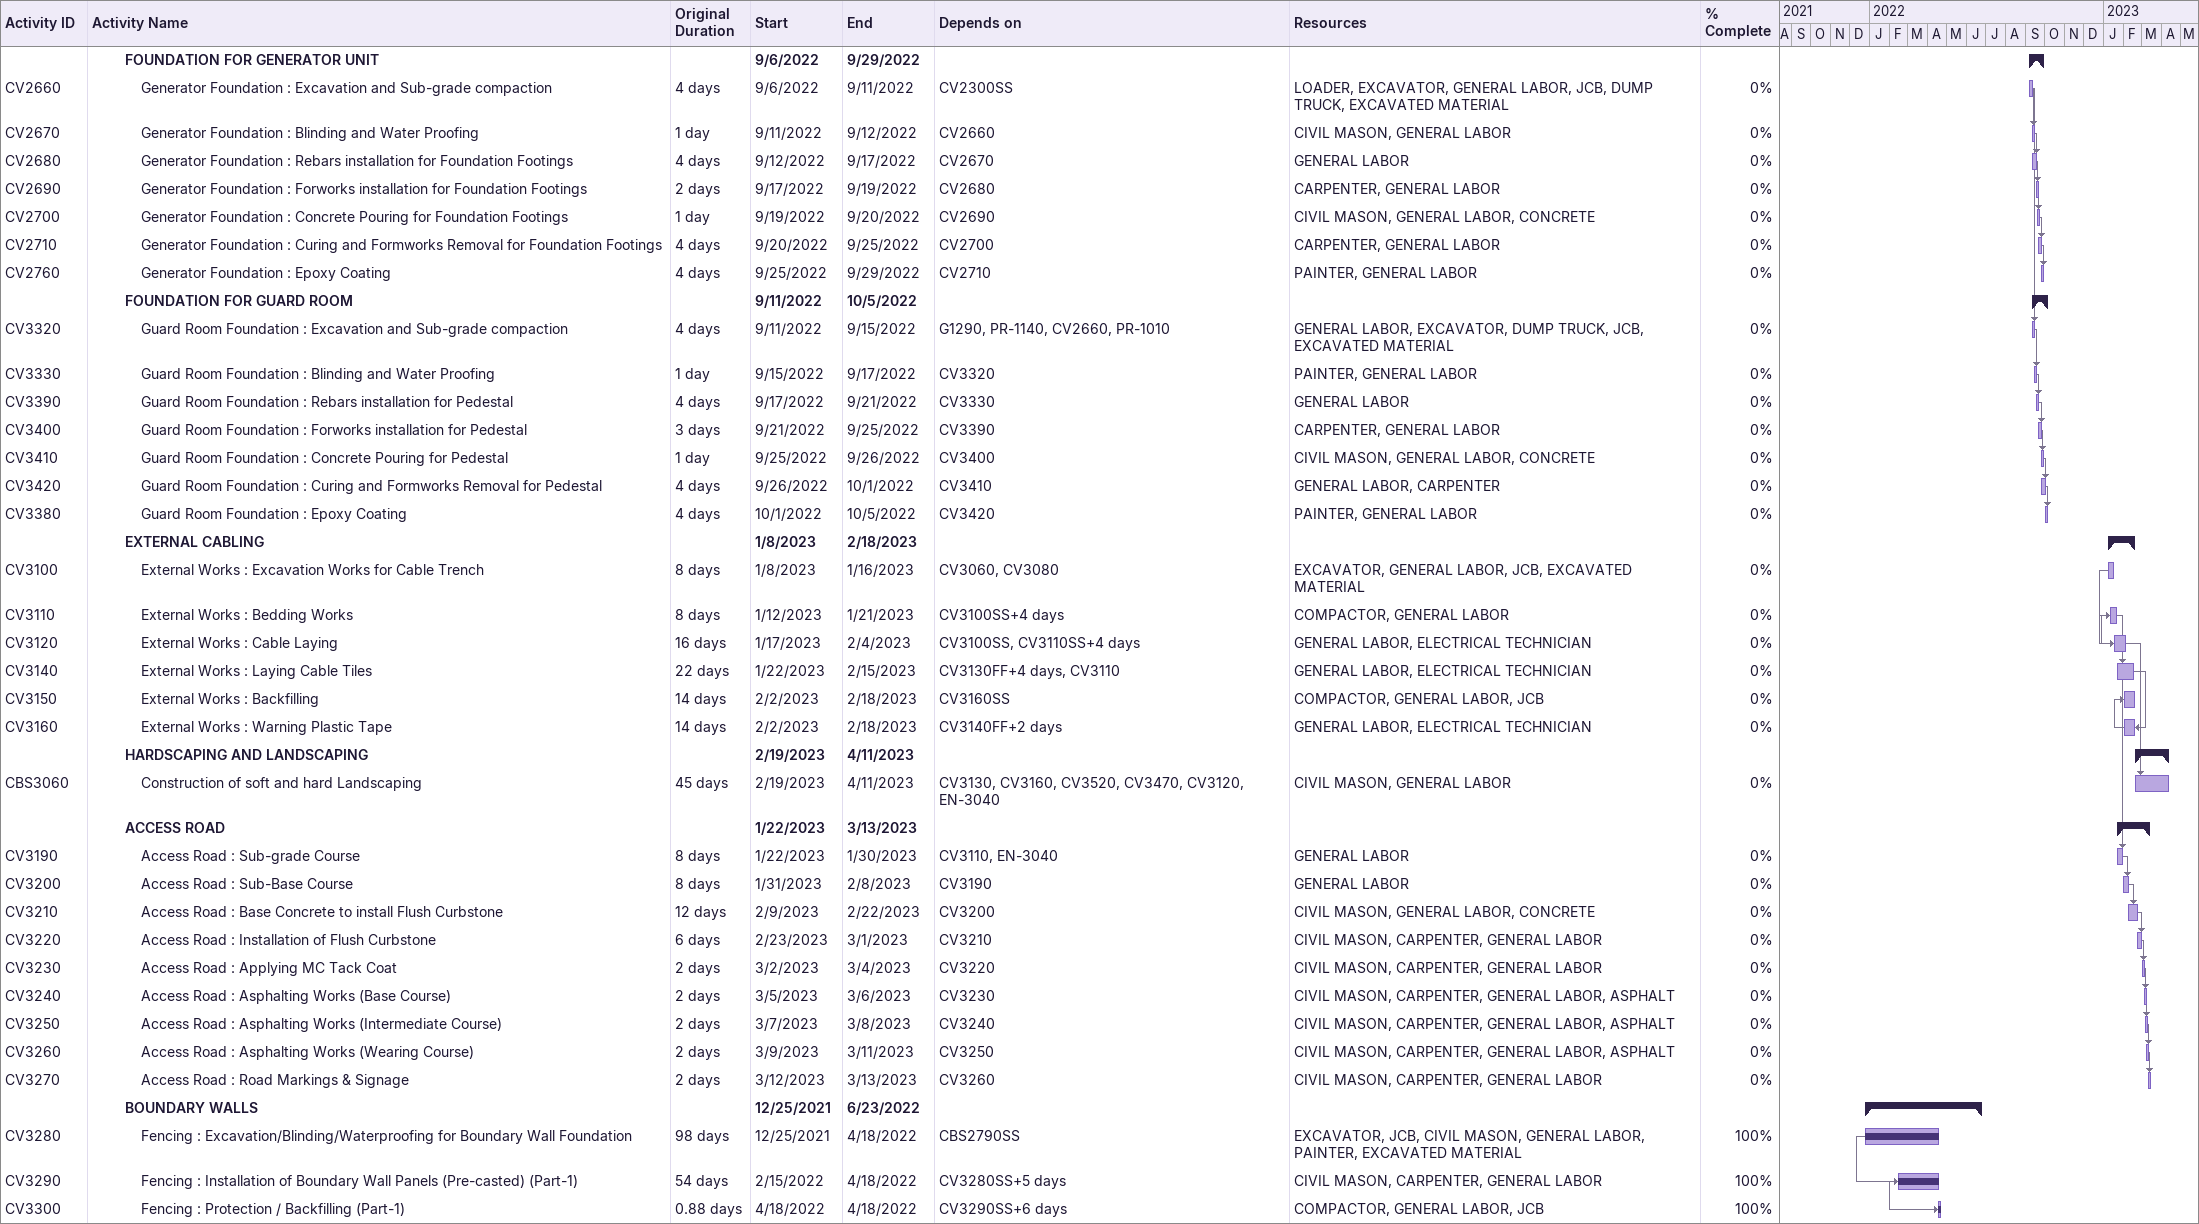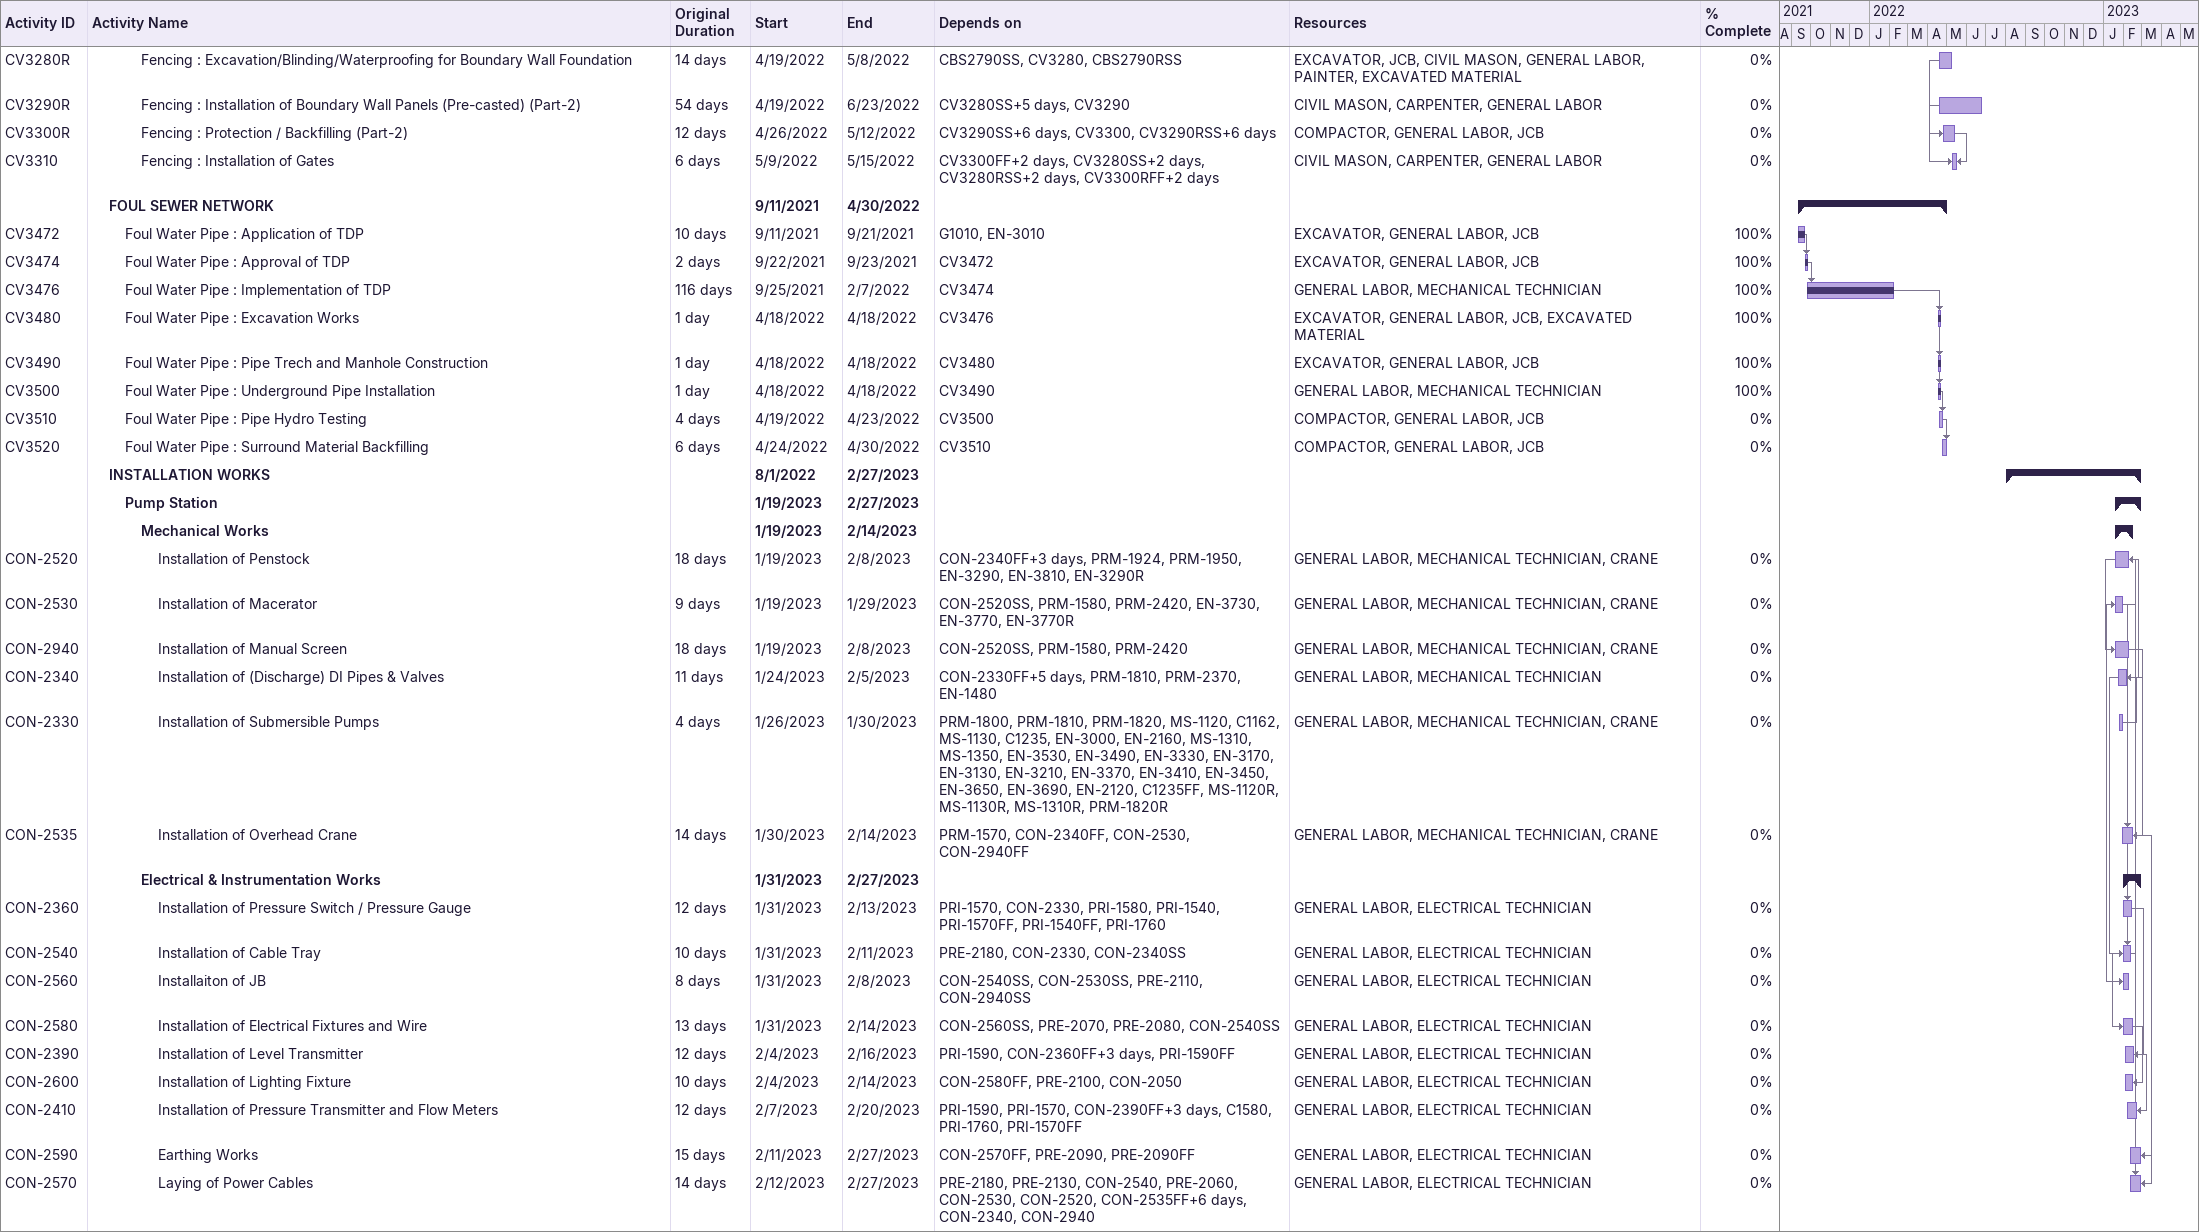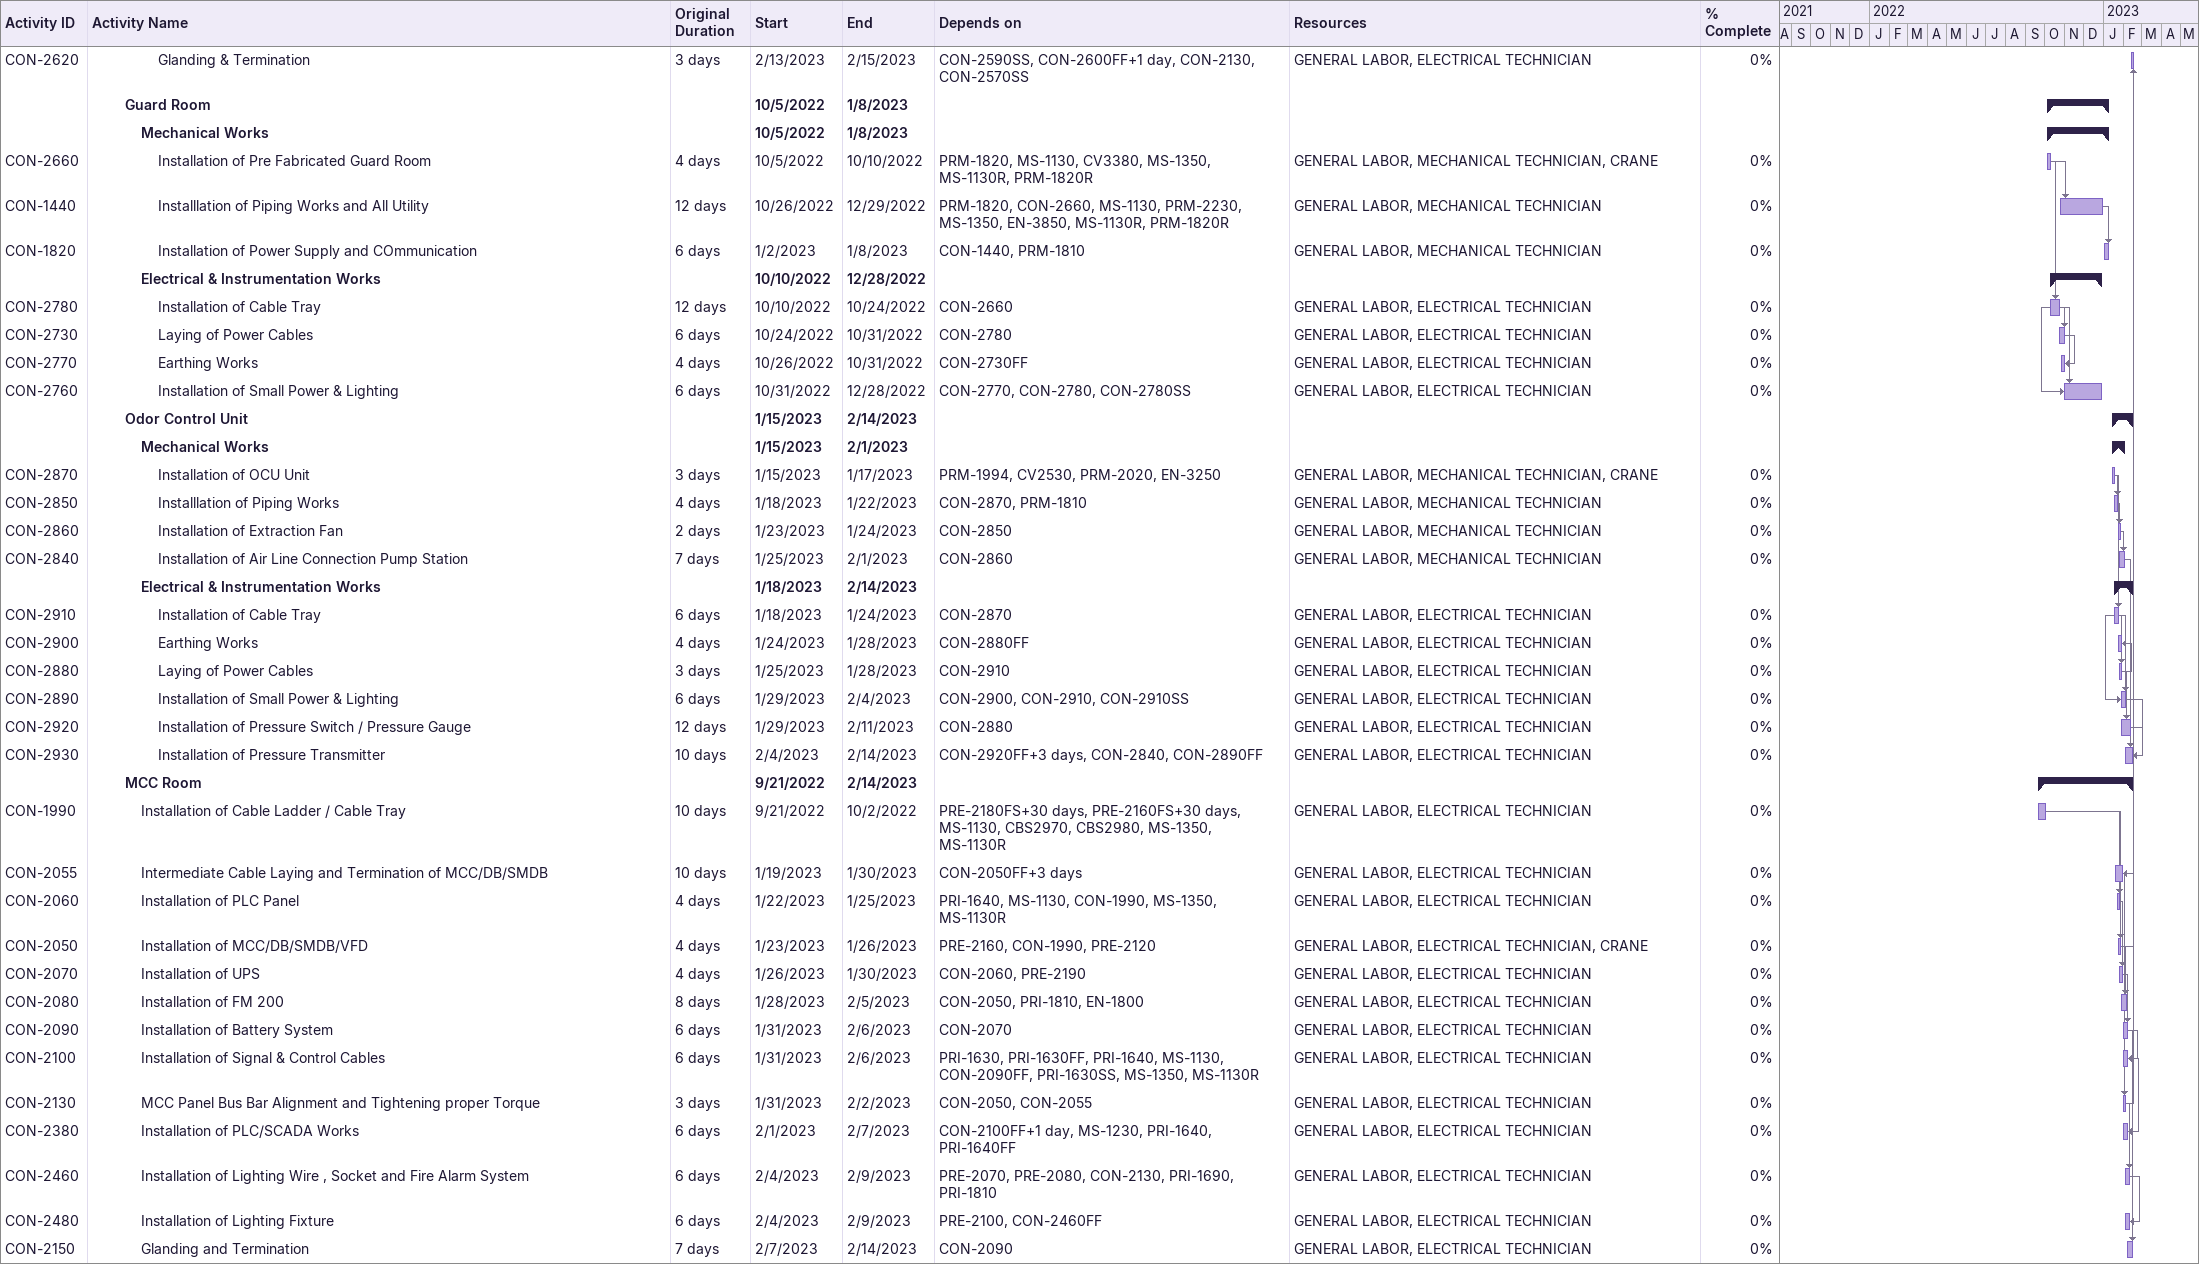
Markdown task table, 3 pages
| ID | Level | Task | Original duration | Start | Finish | Predecessors | Resources | % complete |
|---|---|---|---|---|---|---|---|---|
|  | 3 | **FOUNDATION FOR GENERATOR UNIT** |  | 2022-09-06 | 2022-09-29 |  |  |  |
| CV2660 | 4 | Generator Foundation : Excavation and Sub-grade compaction | 4d | 2022-09-06 | 2022-09-11 | CV2300SS | LOADER, EXCAVATOR, GENERAL LABOR, JCB, DUMP TRUCK, EXCAVATED MATERIAL | 0 |
| CV2670 | 4 | Generator Foundation : Blinding and Water Proofing | 1d | 2022-09-11 | 2022-09-12 | CV2660 | CIVIL MASON, GENERAL LABOR | 0 |
| CV2680 | 4 | Generator Foundation : Rebars installation for Foundation Footings | 4d | 2022-09-12 | 2022-09-17 | CV2670 | GENERAL LABOR | 0 |
| CV2690 | 4 | Generator Foundation : Forworks installation for Foundation Footings | 2d | 2022-09-17 | 2022-09-19 | CV2680 | CARPENTER, GENERAL LABOR | 0 |
| CV2700 | 4 | Generator Foundation : Concrete Pouring for Foundation Footings | 1d | 2022-09-19 | 2022-09-20 | CV2690 | CIVIL MASON, GENERAL LABOR, CONCRETE | 0 |
| CV2710 | 4 | Generator Foundation : Curing and Formworks Removal for Foundation Footings | 4d | 2022-09-20 | 2022-09-25 | CV2700 | CARPENTER, GENERAL LABOR | 0 |
| CV2760 | 4 | Generator Foundation : Epoxy Coating | 4d | 2022-09-25 | 2022-09-29 | CV2710 | PAINTER, GENERAL LABOR | 0 |
|  | 3 | **FOUNDATION FOR GUARD ROOM** |  | 2022-09-11 | 2022-10-05 |  |  |  |
| CV3320 | 4 | Guard Room Foundation : Excavation and Sub-grade compaction | 4d | 2022-09-11 | 2022-09-15 | G1290, PR-1140, CV2660, PR-1010 | GENERAL LABOR, EXCAVATOR, DUMP TRUCK, JCB, EXCAVATED MATERIAL | 0 |
| CV3330 | 4 | Guard Room Foundation : Blinding and Water Proofing | 1d | 2022-09-15 | 2022-09-17 | CV3320 | PAINTER, GENERAL LABOR | 0 |
| CV3390 | 4 | Guard Room Foundation : Rebars installation for Pedestal | 4d | 2022-09-17 | 2022-09-21 | CV3330 | GENERAL LABOR | 0 |
| CV3400 | 4 | Guard Room Foundation : Forworks installation for Pedestal | 3d | 2022-09-21 | 2022-09-25 | CV3390 | CARPENTER, GENERAL LABOR | 0 |
| CV3410 | 4 | Guard Room Foundation : Concrete Pouring for Pedestal | 1d | 2022-09-25 | 2022-09-26 | CV3400 | CIVIL MASON, GENERAL LABOR, CONCRETE | 0 |
| CV3420 | 4 | Guard Room Foundation : Curing and Formworks Removal for Pedestal | 4d | 2022-09-26 | 2022-10-01 | CV3410 | GENERAL LABOR, CARPENTER | 0 |
| CV3380 | 4 | Guard Room Foundation : Epoxy Coating | 4d | 2022-10-01 | 2022-10-05 | CV3420 | PAINTER, GENERAL LABOR | 0 |
|  | 3 | **EXTERNAL CABLING** |  | 2023-01-08 | 2023-02-18 |  |  |  |
| CV3100 | 4 | External Works : Excavation Works for Cable Trench | 8d | 2023-01-08 | 2023-01-16 | CV3060, CV3080 | EXCAVATOR, GENERAL LABOR, JCB, EXCAVATED MATERIAL | 0 |
| CV3110 | 4 | External Works : Bedding Works | 8d | 2023-01-12 | 2023-01-21 | CV3100SS+4d | COMPACTOR, GENERAL LABOR | 0 |
| CV3120 | 4 | External Works : Cable Laying | 16d | 2023-01-17 | 2023-02-04 | CV3100SS, CV3110SS+4d | GENERAL LABOR, ELECTRICAL TECHNICIAN | 0 |
| CV3140 | 4 | External Works : Laying Cable Tiles | 22d | 2023-01-22 | 2023-02-15 | CV3130FF+4d, CV3110 | GENERAL LABOR, ELECTRICAL TECHNICIAN | 0 |
| CV3150 | 4 | External Works : Backfilling | 14d | 2023-02-02 | 2023-02-18 | CV3160SS | COMPACTOR, GENERAL LABOR, JCB | 0 |
| CV3160 | 4 | External Works : Warning Plastic Tape | 14d | 2023-02-02 | 2023-02-18 | CV3140FF+2d | GENERAL LABOR, ELECTRICAL TECHNICIAN | 0 |
|  | 3 | **HARDSCAPING AND LANDSCAPING** |  | 2023-02-19 | 2023-04-11 |  |  |  |
| CBS3060 | 4 | Construction of soft and hard Landscaping | 45d | 2023-02-19 | 2023-04-11 | CV3130, CV3160, CV3520, CV3470, CV3120, EN-3040 | CIVIL MASON, GENERAL LABOR | 0 |
|  | 3 | **ACCESS ROAD** |  | 2023-01-22 | 2023-03-13 |  |  |  |
| CV3190 | 4 | Access Road : Sub-grade Course | 8d | 2023-01-22 | 2023-01-30 | CV3110, EN-3040 | GENERAL LABOR | 0 |
| CV3200 | 4 | Access Road : Sub-Base Course | 8d | 2023-01-31 | 2023-02-08 | CV3190 | GENERAL LABOR | 0 |
| CV3210 | 4 | Access Road : Base Concrete to install Flush Curbstone | 12d | 2023-02-09 | 2023-02-22 | CV3200 | CIVIL MASON, GENERAL LABOR, CONCRETE | 0 |
| CV3220 | 4 | Access Road : Installation of Flush Curbstone | 6d | 2023-02-23 | 2023-03-01 | CV3210 | CIVIL MASON, CARPENTER, GENERAL LABOR | 0 |
| CV3230 | 4 | Access Road : Applying MC Tack Coat | 2d | 2023-03-02 | 2023-03-04 | CV3220 | CIVIL MASON, CARPENTER, GENERAL LABOR | 0 |
| CV3240 | 4 | Access Road : Asphalting Works (Base Course) | 2d | 2023-03-05 | 2023-03-06 | CV3230 | CIVIL MASON, CARPENTER, GENERAL LABOR, ASPHALT | 0 |
| CV3250 | 4 | Access Road : Asphalting Works (Intermediate Course) | 2d | 2023-03-07 | 2023-03-08 | CV3240 | CIVIL MASON, CARPENTER, GENERAL LABOR, ASPHALT | 0 |
| CV3260 | 4 | Access Road : Asphalting Works (Wearing Course) | 2d | 2023-03-09 | 2023-03-11 | CV3250 | CIVIL MASON, CARPENTER, GENERAL LABOR, ASPHALT | 0 |
| CV3270 | 4 | Access Road : Road Markings & Signage | 2d | 2023-03-12 | 2023-03-13 | CV3260 | CIVIL MASON, CARPENTER, GENERAL LABOR | 0 |
|  | 3 | **BOUNDARY WALLS** |  | 2021-12-25 | 2022-06-23 |  |  |  |
| CV3280 | 4 | Fencing : Excavation/Blinding/Waterproofing for Boundary Wall Foundation | 98d | 2021-12-25 | 2022-04-18 | CBS2790SS | EXCAVATOR, JCB, CIVIL MASON, GENERAL LABOR, PAINTER, EXCAVATED MATERIAL | 100 |
| CV3290 | 4 | Fencing : Installation of Boundary Wall Panels (Pre-casted) (Part-1) | 54d | 2022-02-15 | 2022-04-18 | CV3280SS+5d | CIVIL MASON, CARPENTER, GENERAL LABOR | 100 |
| CV3300 | 4 | Fencing : Protection / Backfilling (Part-1) | 0.88d | 2022-04-18 | 2022-04-18 | CV3290SS+6d | COMPACTOR, GENERAL LABOR, JCB | 100 |
| CV3280R | 4 | Fencing : Excavation/Blinding/Waterproofing for Boundary Wall Foundation | 14d | 2022-04-19 | 2022-05-08 | CBS2790SS, CV3280, CBS2790RSS | EXCAVATOR, JCB, CIVIL MASON, GENERAL LABOR, PAINTER, EXCAVATED MATERIAL | 0 |
| CV3290R | 4 | Fencing : Installation of Boundary Wall Panels (Pre-casted) (Part-2) | 54d | 2022-04-19 | 2022-06-23 | CV3280SS+5d, CV3290 | CIVIL MASON, CARPENTER, GENERAL LABOR | 0 |
| CV3300R | 4 | Fencing : Protection / Backfilling (Part-2) | 12d | 2022-04-26 | 2022-05-12 | CV3290SS+6d, CV3300, CV3290RSS+6d | COMPACTOR, GENERAL LABOR, JCB | 0 |
| CV3310 | 4 | Fencing : Installation of Gates | 6d | 2022-05-09 | 2022-05-15 | CV3300FF+2d, CV3280SS+2d, CV3280RSS+2d, CV3300RFF+2d | CIVIL MASON, CARPENTER, GENERAL LABOR | 0 |
|  | 2 | **FOUL SEWER NETWORK** |  | 2021-09-11 | 2022-04-30 |  |  |  |
| CV3472 | 3 | Foul Water Pipe : Application of TDP | 10d | 2021-09-11 | 2021-09-21 | G1010, EN-3010 | EXCAVATOR, GENERAL LABOR, JCB | 100 |
| CV3474 | 3 | Foul Water Pipe : Approval of TDP | 2d | 2021-09-22 | 2021-09-23 | CV3472 | EXCAVATOR, GENERAL LABOR, JCB | 100 |
| CV3476 | 3 | Foul Water Pipe : Implementation of TDP | 116d | 2021-09-25 | 2022-02-07 | CV3474 | GENERAL LABOR, MECHANICAL TECHNICIAN | 100 |
| CV3480 | 3 | Foul Water Pipe : Excavation Works | 1d | 2022-04-18 | 2022-04-18 | CV3476 | EXCAVATOR, GENERAL LABOR, JCB, EXCAVATED MATERIAL | 100 |
| CV3490 | 3 | Foul Water Pipe : Pipe Trech and Manhole Construction | 1d | 2022-04-18 | 2022-04-18 | CV3480 | EXCAVATOR, GENERAL LABOR, JCB | 100 |
| CV3500 | 3 | Foul Water Pipe : Underground Pipe Installation | 1d | 2022-04-18 | 2022-04-18 | CV3490 | GENERAL LABOR, MECHANICAL TECHNICIAN | 100 |
| CV3510 | 3 | Foul Water Pipe : Pipe Hydro Testing | 4d | 2022-04-19 | 2022-04-23 | CV3500 | COMPACTOR, GENERAL LABOR, JCB | 0 |
| CV3520 | 3 | Foul Water Pipe : Surround Material Backfilling | 6d | 2022-04-24 | 2022-04-30 | CV3510 | COMPACTOR, GENERAL LABOR, JCB | 0 |
|  | 2 | **INSTALLATION WORKS** |  | 2022-08-01 | 2023-02-27 |  |  |  |
|  | 3 | **Pump Station** |  | 2023-01-19 | 2023-02-27 |  |  |  |
|  | 4 | **Mechanical Works** |  | 2023-01-19 | 2023-02-14 |  |  |  |
| CON-2520 | 5 | Installation of Penstock | 18d | 2023-01-19 | 2023-02-08 | CON-2340FF+3d, PRM-1924, PRM-1950, EN-3290, EN-3810, EN-3290R | GENERAL LABOR, MECHANICAL TECHNICIAN, CRANE | 0 |
| CON-2530 | 5 | Installation of Macerator | 9d | 2023-01-19 | 2023-01-29 | CON-2520SS, PRM-1580, PRM-2420, EN-3730, EN-3770, EN-3770R | GENERAL LABOR, MECHANICAL TECHNICIAN, CRANE | 0 |
| CON-2940 | 5 | Installation of Manual Screen | 18d | 2023-01-19 | 2023-02-08 | CON-2520SS, PRM-1580, PRM-2420 | GENERAL LABOR, MECHANICAL TECHNICIAN, CRANE | 0 |
| CON-2340 | 5 | Installation of (Discharge) DI Pipes & Valves | 11d | 2023-01-24 | 2023-02-05 | CON-2330FF+5d, PRM-1810, PRM-2370, EN-1480 | GENERAL LABOR, MECHANICAL TECHNICIAN | 0 |
| CON-2330 | 5 | Installation of Submersible Pumps | 4d | 2023-01-26 | 2023-01-30 | PRM-1800, PRM-1810, PRM-1820, MS-1120, C1162, MS-1130, C1235, EN-3000, EN-2160, MS-1310, MS-1350, EN-3530, EN-3490, EN-3330, EN-3170, EN-3130, EN-3210, EN-3370, EN-3410, EN-3450, EN-3650, EN-3690, EN-2120, C1235FF, MS-1120R, MS-1130R, MS-1310R, PRM-1820R | GENERAL LABOR, MECHANICAL TECHNICIAN, CRANE | 0 |
| CON-2535 | 5 | Installation of Overhead Crane | 14d | 2023-01-30 | 2023-02-14 | PRM-1570, CON-2340FF, CON-2530, CON-2940FF | GENERAL LABOR, MECHANICAL TECHNICIAN, CRANE | 0 |
|  | 4 | **Electrical & Instrumentation Works** |  | 2023-01-31 | 2023-02-27 |  |  |  |
| CON-2360 | 5 | Installation of Pressure Switch / Pressure Gauge | 12d | 2023-01-31 | 2023-02-13 | PRI-1570, CON-2330, PRI-1580, PRI-1540, PRI-1570FF, PRI-1540FF, PRI-1760 | GENERAL LABOR, ELECTRICAL TECHNICIAN | 0 |
| CON-2540 | 5 | Installation of Cable Tray | 10d | 2023-01-31 | 2023-02-11 | PRE-2180, CON-2330, CON-2340SS | GENERAL LABOR, ELECTRICAL TECHNICIAN | 0 |
| CON-2560 | 5 | Installaiton of JB | 8d | 2023-01-31 | 2023-02-08 | CON-2540SS, CON-2530SS, PRE-2110, CON-2940SS | GENERAL LABOR, ELECTRICAL TECHNICIAN | 0 |
| CON-2580 | 5 | Installation of Electrical Fixtures and Wire | 13d | 2023-01-31 | 2023-02-14 | CON-2560SS, PRE-2070, PRE-2080, CON-2540SS | GENERAL LABOR, ELECTRICAL TECHNICIAN | 0 |
| CON-2390 | 5 | Installation of Level Transmitter | 12d | 2023-02-04 | 2023-02-16 | PRI-1590, CON-2360FF+3d, PRI-1590FF | GENERAL LABOR, ELECTRICAL TECHNICIAN | 0 |
| CON-2600 | 5 | Installation of Lighting Fixture | 10d | 2023-02-04 | 2023-02-14 | CON-2580FF, PRE-2100, CON-2050 | GENERAL LABOR, ELECTRICAL TECHNICIAN | 0 |
| CON-2410 | 5 | Installation of Pressure Transmitter and Flow Meters | 12d | 2023-02-07 | 2023-02-20 | PRI-1590, PRI-1570, CON-2390FF+3d, C1580, PRI-1760, PRI-1570FF | GENERAL LABOR, ELECTRICAL TECHNICIAN | 0 |
| CON-2590 | 5 | Earthing Works | 15d | 2023-02-11 | 2023-02-27 | CON-2570FF, PRE-2090, PRE-2090FF | GENERAL LABOR, ELECTRICAL TECHNICIAN | 0 |
| CON-2570 | 5 | Laying of Power Cables | 14d | 2023-02-12 | 2023-02-27 | PRE-2180, PRE-2130, CON-2540, PRE-2060, CON-2530, CON-2520, CON-2535FF+6d, CON-2340, CON-2940 | GENERAL LABOR, ELECTRICAL TECHNICIAN | 0 |
| CON-2620 | 5 | Glanding & Termination | 3d | 2023-02-13 | 2023-02-15 | CON-2590SS, CON-2600FF+1d, CON-2130, CON-2570SS | GENERAL LABOR, ELECTRICAL TECHNICIAN | 0 |
|  | 3 | **Guard Room** |  | 2022-10-05 | 2023-01-08 |  |  |  |
|  | 4 | **Mechanical Works** |  | 2022-10-05 | 2023-01-08 |  |  |  |
| CON-2660 | 5 | Installation of Pre Fabricated Guard Room | 4d | 2022-10-05 | 2022-10-10 | PRM-1820, MS-1130, CV3380, MS-1350, MS-1130R, PRM-1820R | GENERAL LABOR, MECHANICAL TECHNICIAN, CRANE | 0 |
| CON-1440 | 5 | Installlation of Piping Works and All Utility | 12d | 2022-10-26 | 2022-12-29 | PRM-1820, CON-2660, MS-1130, PRM-2230, MS-1350, EN-3850, MS-1130R, PRM-1820R | GENERAL LABOR, MECHANICAL TECHNICIAN | 0 |
| CON-1820 | 5 | Installation of Power Supply and COmmunication | 6d | 2023-01-02 | 2023-01-08 | CON-1440, PRM-1810 | GENERAL LABOR, MECHANICAL TECHNICIAN | 0 |
|  | 4 | **Electrical & Instrumentation Works** |  | 2022-10-10 | 2022-12-28 |  |  |  |
| CON-2780 | 5 | Installation of Cable Tray | 12d | 2022-10-10 | 2022-10-24 | CON-2660 | GENERAL LABOR, ELECTRICAL TECHNICIAN | 0 |
| CON-2730 | 5 | Laying of Power Cables | 6d | 2022-10-24 | 2022-10-31 | CON-2780 | GENERAL LABOR, ELECTRICAL TECHNICIAN | 0 |
| CON-2770 | 5 | Earthing Works | 4d | 2022-10-26 | 2022-10-31 | CON-2730FF | GENERAL LABOR, ELECTRICAL TECHNICIAN | 0 |
| CON-2760 | 5 | Installation of Small Power & Lighting | 6d | 2022-10-31 | 2022-12-28 | CON-2770, CON-2780, CON-2780SS | GENERAL LABOR, ELECTRICAL TECHNICIAN | 0 |
|  | 3 | **Odor Control Unit** |  | 2023-01-15 | 2023-02-14 |  |  |  |
|  | 4 | **Mechanical Works** |  | 2023-01-15 | 2023-02-01 |  |  |  |
| CON-2870 | 5 | Installation of OCU Unit | 3d | 2023-01-15 | 2023-01-17 | PRM-1994, CV2530, PRM-2020, EN-3250 | GENERAL LABOR, MECHANICAL TECHNICIAN, CRANE | 0 |
| CON-2850 | 5 | Installlation of Piping Works | 4d | 2023-01-18 | 2023-01-22 | CON-2870, PRM-1810 | GENERAL LABOR, MECHANICAL TECHNICIAN | 0 |
| CON-2860 | 5 | Installation of Extraction Fan | 2d | 2023-01-23 | 2023-01-24 | CON-2850 | GENERAL LABOR, MECHANICAL TECHNICIAN | 0 |
| CON-2840 | 5 | Installation of Air Line Connection Pump Station | 7d | 2023-01-25 | 2023-02-01 | CON-2860 | GENERAL LABOR, MECHANICAL TECHNICIAN | 0 |
|  | 4 | **Electrical & Instrumentation Works** |  | 2023-01-18 | 2023-02-14 |  |  |  |
| CON-2910 | 5 | Installation of Cable Tray | 6d | 2023-01-18 | 2023-01-24 | CON-2870 | GENERAL LABOR, ELECTRICAL TECHNICIAN | 0 |
| CON-2900 | 5 | Earthing Works | 4d | 2023-01-24 | 2023-01-28 | CON-2880FF | GENERAL LABOR, ELECTRICAL TECHNICIAN | 0 |
| CON-2880 | 5 | Laying of Power Cables | 3d | 2023-01-25 | 2023-01-28 | CON-2910 | GENERAL LABOR, ELECTRICAL TECHNICIAN | 0 |
| CON-2890 | 5 | Installation of Small Power & Lighting | 6d | 2023-01-29 | 2023-02-04 | CON-2900, CON-2910, CON-2910SS | GENERAL LABOR, ELECTRICAL TECHNICIAN | 0 |
| CON-2920 | 5 | Installation of Pressure Switch / Pressure Gauge | 12d | 2023-01-29 | 2023-02-11 | CON-2880 | GENERAL LABOR, ELECTRICAL TECHNICIAN | 0 |
| CON-2930 | 5 | Installation of Pressure Transmitter | 10d | 2023-02-04 | 2023-02-14 | CON-2920FF+3d, CON-2840, CON-2890FF | GENERAL LABOR, ELECTRICAL TECHNICIAN | 0 |
|  | 3 | **MCC Room** |  | 2022-09-21 | 2023-02-14 |  |  |  |
| CON-1990 | 4 | Installation of Cable Ladder / Cable Tray | 10d | 2022-09-21 | 2022-10-02 | PRE-2180FS+30d, PRE-2160FS+30d, MS-1130, CBS2970, CBS2980, MS-1350, MS-1130R | GENERAL LABOR, ELECTRICAL TECHNICIAN | 0 |
| CON-2055 | 4 | Intermediate Cable Laying and Termination of MCC/DB/SMDB | 10d | 2023-01-19 | 2023-01-30 | CON-2050FF+3d | GENERAL LABOR, ELECTRICAL TECHNICIAN | 0 |
| CON-2060 | 4 | Installation of PLC Panel | 4d | 2023-01-22 | 2023-01-25 | PRI-1640, MS-1130, CON-1990, MS-1350, MS-1130R | GENERAL LABOR, ELECTRICAL TECHNICIAN | 0 |
| CON-2050 | 4 | Installation of MCC/DB/SMDB/VFD | 4d | 2023-01-23 | 2023-01-26 | PRE-2160, CON-1990, PRE-2120 | GENERAL LABOR, ELECTRICAL TECHNICIAN, CRANE | 0 |
| CON-2070 | 4 | Installation of UPS | 4d | 2023-01-26 | 2023-01-30 | CON-2060, PRE-2190 | GENERAL LABOR, ELECTRICAL TECHNICIAN | 0 |
| CON-2080 | 4 | Installation of FM 200 | 8d | 2023-01-28 | 2023-02-05 | CON-2050, PRI-1810, EN-1800 | GENERAL LABOR, ELECTRICAL TECHNICIAN | 0 |
| CON-2090 | 4 | Installation of Battery System | 6d | 2023-01-31 | 2023-02-06 | CON-2070 | GENERAL LABOR, ELECTRICAL TECHNICIAN | 0 |
| CON-2100 | 4 | Installation of Signal & Control Cables | 6d | 2023-01-31 | 2023-02-06 | PRI-1630, PRI-1630FF, PRI-1640, MS-1130, CON-2090FF, PRI-1630SS, MS-1350, MS-1130R | GENERAL LABOR, ELECTRICAL TECHNICIAN | 0 |
| CON-2130 | 4 | MCC Panel Bus Bar Alignment and Tightening proper Torque | 3d | 2023-01-31 | 2023-02-02 | CON-2050, CON-2055 | GENERAL LABOR, ELECTRICAL TECHNICIAN | 0 |
| CON-2380 | 4 | Installation of PLC/SCADA Works | 6d | 2023-02-01 | 2023-02-07 | CON-2100FF+1d, MS-1230, PRI-1640, PRI-1640FF | GENERAL LABOR, ELECTRICAL TECHNICIAN | 0 |
| CON-2460 | 4 | Installation of Lighting Wire , Socket and Fire Alarm System | 6d | 2023-02-04 | 2023-02-09 | PRE-2070, PRE-2080, CON-2130, PRI-1690, PRI-1810 | GENERAL LABOR, ELECTRICAL TECHNICIAN | 0 |
| CON-2480 | 4 | Installation of Lighting Fixture | 6d | 2023-02-04 | 2023-02-09 | PRE-2100, CON-2460FF | GENERAL LABOR, ELECTRICAL TECHNICIAN | 0 |
| CON-2150 | 4 | Glanding and Termination | 7d | 2023-02-07 | 2023-02-14 | CON-2090 | GENERAL LABOR, ELECTRICAL TECHNICIAN | 0 |
